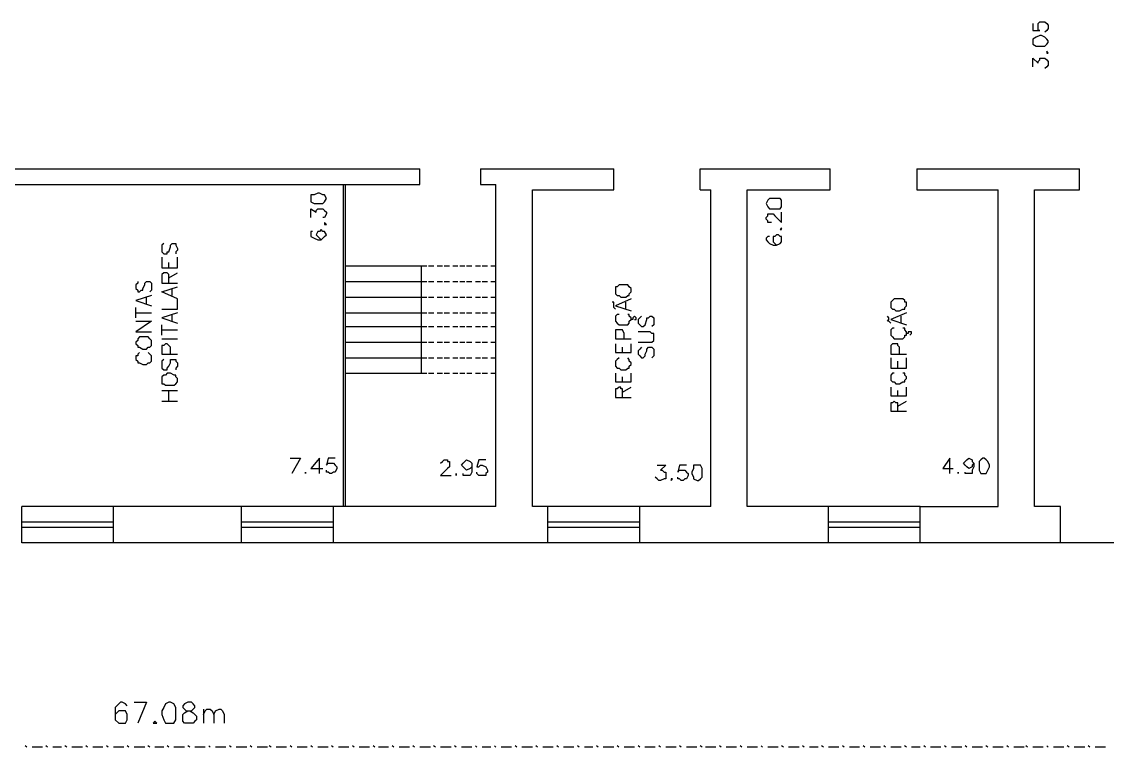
# Model space of a CAD drawing. Header units: millimetres. Extents: x -369 to -70, y -1414 to -1185.
# Drawn here: x -171.27 to -150.05, y -1359.93 to -1345.75 of the extents above; entities that cross this region are included whole.
import ezdxf

# ---------------------------------------------------------------- set-up
doc = ezdxf.new("R2010")
doc.units = ezdxf.units.MM
doc.header["$MEASUREMENT"] = 0
for name, color, linetype in [('10', 10, 'Continuous'), ('12', 12, 'Continuous'), ('50', 50, 'Continuous'), ('6', 6, 'Continuous'), ('8', 8, 'Continuous'), ('9', 9, 'Continuous')]:
    doc.layers.add(name, color=color, linetype=linetype)

msp = doc.modelspace()

# ---------------------------------------------------------------- linework, layer by layer
at = {"layer": '10'}
for points in [[(-176.244, -1348.627), (-163.487, -1348.627)], [(-163.487, -1348.931), (-163.487, -1348.627)], [(-162.304, -1348.627), (-159.699, -1348.627)], [(-162.304, -1348.627), (-162.304, -1348.931), (-162.304, -1348.931), (-162.001, -1348.931)], [(-161.289, -1349.035), (-159.699, -1349.035), (-159.699, -1348.627)], [(-158.008, -1348.627), (-155.471, -1348.627)], [(-158.008, -1349.035), (-158.008, -1348.627)], [(-157.093, -1349.035), (-155.471, -1349.035), (-155.471, -1348.627)], [(-153.776, -1348.627), (-150.595, -1348.627)], [(-153.776, -1348.627), (-153.776, -1349.035), (-153.776, -1349.035), (-152.186, -1349.035)], [(-150.595, -1349.035), (-150.595, -1348.627)], [(-176.244, -1348.931), (-163.487, -1348.931)], [(-162.001, -1355.225), (-162.001, -1348.931)], [(-161.289, -1355.225), (-161.289, -1349.035)], [(-158.008, -1349.035), (-157.804, -1349.035)], [(-157.804, -1355.225), (-157.804, -1349.035)], [(-157.093, -1355.225), (-157.093, -1349.035)], [(-152.186, -1355.225), (-152.186, -1349.035)], [(-151.474, -1355.225), (-151.474, -1349.035)], [(-151.474, -1349.035), (-150.595, -1349.035)], [(-171.268, -1355.936), (-171.268, -1355.225)], [(-166.972, -1355.225), (-169.478, -1355.225)], [(-169.478, -1355.936), (-169.478, -1355.225)], [(-166.972, -1355.936), (-166.972, -1355.225)], [(-162.001, -1355.225), (-165.178, -1355.225)], [(-165.178, -1355.936), (-165.178, -1355.225)], [(-160.986, -1355.936), (-160.986, -1355.225), (-161.289, -1355.225)], [(-157.804, -1355.225), (-159.191, -1355.225)], [(-159.191, -1355.936), (-159.191, -1355.225)], [(-155.503, -1355.936), (-155.503, -1355.225), (-157.093, -1355.225)], [(-150.967, -1355.936), (-153.708, -1355.936), (-153.708, -1355.225), (-153.708, -1355.225), (-152.186, -1355.225)], [(-150.967, -1355.225), (-151.474, -1355.225)], [(-150.967, -1355.936), (-150.967, -1355.225)], [(-166.972, -1355.936), (-169.478, -1355.936)], [(-160.986, -1355.936), (-165.178, -1355.936)], [(-155.503, -1355.936), (-159.191, -1355.936)]]:
    msp.add_lwpolyline(points, dxfattribs=at)
at = {"layer": '12'}
for points in [[(-164.978, -1355.225), (-164.978, -1348.931)], [(-164.942, -1355.225), (-164.942, -1348.931)], [(-171.168, -1359.929), (-171.204, -1359.897)], [(-170.865, -1359.929), (-171.068, -1359.929)], [(-170.765, -1359.929), (-170.797, -1359.897)], [(-170.493, -1359.929), (-170.661, -1359.929)], [(-170.389, -1359.929), (-170.425, -1359.897)], [(-170.085, -1359.929), (-170.289, -1359.929)], [(-169.985, -1359.929), (-170.017, -1359.897)], [(-169.682, -1359.929), (-169.881, -1359.929)], [(-169.578, -1359.929), (-169.614, -1359.897)], [(-169.274, -1359.929), (-169.478, -1359.929)], [(-169.174, -1359.929), (-169.206, -1359.897)], [(-168.866, -1359.929), (-169.07, -1359.929)], [(-168.766, -1359.929), (-168.802, -1359.897)], [(-168.495, -1359.929), (-168.667, -1359.929)], [(-168.395, -1359.929), (-168.427, -1359.897)], [(-168.091, -1359.929), (-168.295, -1359.929)], [(-167.987, -1359.929), (-168.023, -1359.897)], [(-167.683, -1359.929), (-167.887, -1359.929)], [(-167.584, -1359.929), (-167.616, -1359.897)], [(-167.28, -1359.929), (-167.48, -1359.929)], [(-167.176, -1359.929), (-167.212, -1359.897)], [(-166.872, -1359.929), (-167.076, -1359.929)], [(-166.772, -1359.929), (-166.804, -1359.897)], [(-166.465, -1359.929), (-166.668, -1359.929)], [(-166.397, -1359.929), (-166.433, -1359.897)], [(-166.093, -1359.929), (-166.297, -1359.929)], [(-165.993, -1359.929), (-166.025, -1359.897)], [(-165.689, -1359.929), (-165.889, -1359.929)], [(-165.585, -1359.929), (-165.621, -1359.897)], [(-165.282, -1359.929), (-165.485, -1359.929)], [(-165.182, -1359.929), (-165.214, -1359.897)], [(-164.874, -1359.929), (-165.078, -1359.929)], [(-164.774, -1359.929), (-164.806, -1359.897)], [(-164.47, -1359.929), (-164.674, -1359.929)], [(-164.366, -1359.929), (-164.402, -1359.897)], [(-164.099, -1359.929), (-164.299, -1359.929)], [(-163.995, -1359.929), (-164.031, -1359.897)], [(-163.691, -1359.929), (-163.895, -1359.929)], [(-163.591, -1359.929), (-163.623, -1359.897)], [(-163.283, -1359.929), (-163.487, -1359.929)], [(-163.184, -1359.929), (-163.22, -1359.897)], [(-162.88, -1359.929), (-163.084, -1359.929)], [(-162.776, -1359.929), (-162.812, -1359.897)], [(-162.472, -1359.929), (-162.676, -1359.929)], [(-162.372, -1359.929), (-162.404, -1359.897)], [(-162.101, -1359.929), (-162.268, -1359.929)], [(-162.001, -1359.929), (-162.033, -1359.897)], [(-161.697, -1359.929), (-161.897, -1359.929)], [(-161.593, -1359.929), (-161.629, -1359.897)], [(-161.289, -1359.929), (-161.493, -1359.929)], [(-161.189, -1359.929), (-161.221, -1359.897)], [(-160.882, -1359.929), (-161.085, -1359.929)], [(-160.782, -1359.929), (-160.814, -1359.897)], [(-160.478, -1359.929), (-160.682, -1359.929)], [(-160.374, -1359.929), (-160.41, -1359.897)], [(-160.106, -1359.929), (-160.274, -1359.929)], [(-160.002, -1359.929), (-160.038, -1359.897)], [(-159.699, -1359.929), (-159.903, -1359.929)], [(-159.599, -1359.929), (-159.631, -1359.897)], [(-159.291, -1359.929), (-159.495, -1359.929)], [(-159.191, -1359.929), (-159.223, -1359.897)], [(-158.887, -1359.929), (-159.091, -1359.929)], [(-158.784, -1359.929), (-158.82, -1359.897)], [(-158.48, -1359.929), (-158.684, -1359.929)], [(-158.38, -1359.929), (-158.412, -1359.897)], [(-158.076, -1359.929), (-158.276, -1359.929)], [(-157.972, -1359.929), (-158.008, -1359.897)], [(-157.701, -1359.929), (-157.904, -1359.929)], [(-157.601, -1359.929), (-157.633, -1359.897)], [(-157.297, -1359.929), (-157.501, -1359.929)], [(-157.193, -1359.929), (-157.229, -1359.897)], [(-156.889, -1359.929), (-157.093, -1359.929)], [(-156.789, -1359.929), (-156.821, -1359.897)], [(-156.486, -1359.929), (-156.685, -1359.929)], [(-156.382, -1359.929), (-156.418, -1359.897)], [(-156.078, -1359.929), (-156.282, -1359.929)], [(-155.978, -1359.929), (-156.01, -1359.897)], [(-155.706, -1359.929), (-155.874, -1359.929)], [(-155.602, -1359.929), (-155.638, -1359.897)], [(-155.299, -1359.929), (-155.503, -1359.929)], [(-155.199, -1359.929), (-155.231, -1359.897)], [(-154.895, -1359.929), (-155.095, -1359.929)], [(-154.791, -1359.929), (-154.827, -1359.897)], [(-154.487, -1359.929), (-154.691, -1359.929)], [(-154.388, -1359.929), (-154.42, -1359.897)], [(-154.08, -1359.929), (-154.284, -1359.929)], [(-153.98, -1359.929), (-154.016, -1359.897)], [(-153.708, -1359.929), (-153.88, -1359.929)], [(-153.608, -1359.929), (-153.64, -1359.897)], [(-153.305, -1359.929), (-153.508, -1359.929)], [(-153.201, -1359.929), (-153.237, -1359.897)], [(-152.897, -1359.929), (-153.101, -1359.929)], [(-152.797, -1359.929), (-152.829, -1359.897)], [(-152.493, -1359.929), (-152.693, -1359.929)], [(-152.389, -1359.929), (-152.425, -1359.897)], [(-152.086, -1359.929), (-152.289, -1359.929)], [(-151.986, -1359.929), (-152.018, -1359.897)], [(-151.678, -1359.929), (-151.882, -1359.929)], [(-151.61, -1359.929), (-151.646, -1359.897)], [(-151.306, -1359.929), (-151.51, -1359.929)], [(-151.206, -1359.929), (-151.238, -1359.897)], [(-150.903, -1359.929), (-151.103, -1359.929)], [(-150.799, -1359.929), (-150.835, -1359.897)], [(-150.495, -1359.929), (-150.699, -1359.929)], [(-150.395, -1359.929), (-150.427, -1359.897)], [(-150.087, -1359.929), (-150.291, -1359.929)]]:
    msp.add_lwpolyline(points, dxfattribs=at)
at = {"layer": '50'}
for points in [[(-151.51, -1345.785), (-151.51, -1345.921), (-151.374, -1345.921), (-151.406, -1345.921), (-151.406, -1345.885), (-151.406, -1345.817), (-151.406, -1345.785), (-151.374, -1345.75), (-151.342, -1345.75), (-151.306, -1345.75), (-151.274, -1345.75), (-151.238, -1345.785), (-151.206, -1345.817), (-151.206, -1345.885), (-151.238, -1345.921), (-151.274, -1345.953)], [(-151.51, -1346.157), (-151.51, -1346.189), (-151.442, -1346.225), (-151.374, -1346.225), (-151.342, -1346.225), (-151.274, -1346.225), (-151.238, -1346.189), (-151.206, -1346.157), (-151.206, -1346.121), (-151.238, -1346.089), (-151.274, -1346.053), (-151.342, -1346.021), (-151.374, -1346.021), (-151.442, -1346.053), (-151.51, -1346.089), (-151.51, -1346.121), (-151.51, -1346.157)], [(-151.238, -1346.361), (-151.238, -1346.361), (-151.206, -1346.361), (-151.238, -1346.325), (-151.238, -1346.361)], [(-151.51, -1346.629), (-151.51, -1346.461), (-151.406, -1346.561), (-151.406, -1346.529), (-151.374, -1346.497), (-151.374, -1346.461), (-151.342, -1346.461), (-151.306, -1346.461), (-151.274, -1346.461), (-151.238, -1346.497), (-151.206, -1346.529), (-151.206, -1346.597), (-151.238, -1346.629), (-151.274, -1346.665)], [(-165.621, -1349.202), (-165.621, -1349.27), (-165.553, -1349.302), (-165.485, -1349.302), (-165.449, -1349.302), (-165.382, -1349.302), (-165.35, -1349.27), (-165.314, -1349.202), (-165.35, -1349.134), (-165.382, -1349.134), (-165.449, -1349.102), (-165.485, -1349.102), (-165.553, -1349.134), (-165.621, -1349.134), (-165.621, -1349.202)], [(-156.721, -1349.302), (-156.685, -1349.37), (-156.653, -1349.406), (-156.586, -1349.406), (-156.55, -1349.406), (-156.45, -1349.406), (-156.418, -1349.37), (-156.418, -1349.302), (-156.418, -1349.234), (-156.45, -1349.202), (-156.55, -1349.202), (-156.586, -1349.202), (-156.653, -1349.202), (-156.685, -1349.234), (-156.721, -1349.302)], [(-165.621, -1349.574), (-165.621, -1349.406), (-165.517, -1349.474), (-165.517, -1349.438), (-165.485, -1349.406), (-165.449, -1349.406), (-165.418, -1349.406), (-165.382, -1349.406), (-165.35, -1349.438), (-165.314, -1349.474), (-165.314, -1349.506), (-165.35, -1349.574), (-165.382, -1349.574)], [(-156.618, -1349.674), (-156.653, -1349.674), (-156.685, -1349.674), (-156.685, -1349.642), (-156.721, -1349.61), (-156.721, -1349.574), (-156.685, -1349.542), (-156.685, -1349.506), (-156.653, -1349.506), (-156.618, -1349.506), (-156.586, -1349.506), (-156.55, -1349.542), (-156.418, -1349.674), (-156.418, -1349.474)], [(-165.35, -1349.71), (-165.35, -1349.71), (-165.314, -1349.71), (-165.35, -1349.674), (-165.35, -1349.71)], [(-156.45, -1349.81), (-156.418, -1349.81), (-156.418, -1349.778), (-156.45, -1349.81)], [(-165.585, -1349.846), (-165.621, -1349.846), (-165.621, -1349.878), (-165.621, -1349.914), (-165.621, -1349.946), (-165.553, -1349.982), (-165.485, -1350.014), (-165.418, -1350.014), (-165.382, -1349.982), (-165.35, -1349.946), (-165.314, -1349.914), (-165.35, -1349.846), (-165.382, -1349.846), (-165.418, -1349.81), (-165.449, -1349.846), (-165.485, -1349.846), (-165.517, -1349.914), (-165.485, -1349.946), (-165.449, -1349.982), (-165.418, -1350.014)], [(-156.653, -1349.946), (-156.685, -1349.946), (-156.721, -1349.982), (-156.721, -1350.014), (-156.685, -1350.05), (-156.653, -1350.082), (-156.586, -1350.118), (-156.518, -1350.118), (-156.45, -1350.082), (-156.418, -1350.05), (-156.418, -1350.014), (-156.418, -1349.946), (-156.45, -1349.946), (-156.482, -1349.914), (-156.518, -1349.914), (-156.55, -1349.946), (-156.586, -1349.946), (-156.586, -1350.014), (-156.586, -1350.05), (-156.55, -1350.082), (-156.518, -1350.118)], [(-168.495, -1350.082), (-168.531, -1350.118), (-168.531, -1350.181), (-168.531, -1350.217), (-168.531, -1350.249), (-168.495, -1350.285), (-168.463, -1350.285), (-168.427, -1350.285), (-168.427, -1350.249), (-168.395, -1350.249), (-168.359, -1350.15), (-168.359, -1350.118), (-168.327, -1350.082), (-168.259, -1350.082), (-168.259, -1350.118), (-168.223, -1350.181), (-168.223, -1350.217), (-168.259, -1350.249), (-168.259, -1350.285)], [(-168.531, -1350.353), (-168.531, -1350.557), (-168.531, -1350.557), (-168.223, -1350.557)], [(-168.223, -1350.557), (-168.223, -1350.353)], [(-168.395, -1350.557), (-168.395, -1350.453)], [(-169.002, -1350.825), (-169.002, -1350.861), (-169.038, -1350.893), (-169.038, -1350.961), (-169.002, -1350.997), (-169.002, -1351.029), (-168.97, -1351.029), (-168.934, -1350.997), (-168.902, -1350.997), (-168.902, -1350.961), (-168.866, -1350.893), (-168.866, -1350.861), (-168.834, -1350.825), (-168.798, -1350.825), (-168.766, -1350.825), (-168.731, -1350.861), (-168.731, -1350.893), (-168.731, -1350.961), (-168.731, -1350.997), (-168.766, -1351.029)], [(-168.395, -1350.861), (-168.395, -1350.725), (-168.395, -1350.689), (-168.427, -1350.657), (-168.463, -1350.657), (-168.495, -1350.657), (-168.531, -1350.689), (-168.531, -1350.725), (-168.531, -1350.861), (-168.531, -1350.861), (-168.223, -1350.861)], [(-168.395, -1350.757), (-168.223, -1350.657)], [(-168.531, -1351.368), (-168.223, -1351.368), (-168.223, -1351.165), (-168.223, -1351.165), (-168.531, -1351.029), (-168.531, -1351.029), (-168.223, -1350.929)], [(-168.327, -1351.097), (-168.327, -1350.961)], [(-159.663, -1351.029), (-159.663, -1351.065), (-159.631, -1351.097), (-159.595, -1351.097), (-159.563, -1351.133), (-159.463, -1351.133), (-159.427, -1351.097), (-159.395, -1351.097), (-159.395, -1351.065), (-159.359, -1351.029), (-159.359, -1350.961), (-159.395, -1350.929), (-159.427, -1350.893), (-159.463, -1350.893), (-159.563, -1350.893), (-159.595, -1350.893), (-159.631, -1350.929), (-159.663, -1350.929), (-159.663, -1350.961), (-159.663, -1351.029)], [(-168.731, -1351.097), (-169.038, -1351.197), (-169.038, -1351.197), (-168.731, -1351.3)], [(-168.834, -1351.264), (-168.834, -1351.133)], [(-159.663, -1351.368), (-159.699, -1351.332), (-159.699, -1351.332), (-159.699, -1351.3), (-159.699, -1351.3), (-159.699, -1351.3), (-159.699, -1351.264), (-159.699, -1351.233), (-159.731, -1351.233)], [(-159.359, -1351.165), (-159.663, -1351.3), (-159.663, -1351.3), (-159.359, -1351.4)], [(-159.463, -1351.368), (-159.463, -1351.233)], [(-154.284, -1351.3), (-154.284, -1351.332), (-154.252, -1351.368), (-154.216, -1351.368), (-154.184, -1351.4), (-154.116, -1351.4), (-154.048, -1351.368), (-154.012, -1351.368), (-154.012, -1351.332), (-153.98, -1351.3), (-153.98, -1351.233), (-154.012, -1351.233), (-154.012, -1351.197), (-154.048, -1351.165), (-154.116, -1351.165), (-154.184, -1351.165), (-154.216, -1351.165), (-154.252, -1351.197), (-154.284, -1351.233), (-154.284, -1351.3)], [(-169.038, -1351.536), (-169.038, -1351.332)], [(-169.038, -1351.436), (-168.731, -1351.436)], [(-168.223, -1351.436), (-168.531, -1351.536), (-168.531, -1351.536), (-168.223, -1351.64)], [(-168.327, -1351.604), (-168.327, -1351.468)], [(-159.595, -1351.468), (-159.631, -1351.468), (-159.663, -1351.504), (-159.663, -1351.536), (-159.663, -1351.572), (-159.663, -1351.604), (-159.631, -1351.64), (-159.595, -1351.672), (-159.563, -1351.672), (-159.463, -1351.672), (-159.427, -1351.672), (-159.395, -1351.64), (-159.395, -1351.604), (-159.359, -1351.572), (-159.359, -1351.536), (-159.395, -1351.504), (-159.395, -1351.468), (-159.427, -1351.468)], [(-159.291, -1351.572), (-159.259, -1351.572), (-159.259, -1351.536), (-159.291, -1351.504), (-159.327, -1351.536), (-159.327, -1351.572), (-159.359, -1351.572)], [(-159.155, -1351.504), (-159.191, -1351.536), (-159.223, -1351.572), (-159.223, -1351.64), (-159.191, -1351.672), (-159.155, -1351.704), (-159.123, -1351.704), (-159.087, -1351.672), (-159.055, -1351.572), (-159.055, -1351.536), (-159.023, -1351.536), (-158.987, -1351.504), (-158.955, -1351.504), (-158.919, -1351.536), (-158.919, -1351.572), (-158.919, -1351.64), (-158.919, -1351.672), (-158.955, -1351.704)], [(-154.284, -1351.64), (-154.32, -1351.604), (-154.32, -1351.604), (-154.352, -1351.604), (-154.32, -1351.572), (-154.32, -1351.572), (-154.32, -1351.572), (-154.32, -1351.536), (-154.352, -1351.504)], [(-153.98, -1351.436), (-154.284, -1351.572), (-154.284, -1351.572), (-153.98, -1351.672)], [(-154.08, -1351.64), (-154.08, -1351.504)], [(-169.038, -1351.604), (-168.731, -1351.604), (-168.731, -1351.604), (-169.038, -1351.808), (-169.038, -1351.808), (-168.731, -1351.808)], [(-168.531, -1351.876), (-168.531, -1351.672)], [(-169.038, -1352.044), (-169.002, -1352.08), (-169.002, -1352.112), (-168.97, -1352.112), (-168.902, -1352.148), (-168.834, -1352.148), (-168.798, -1352.112), (-168.766, -1352.112), (-168.731, -1352.08), (-168.731, -1352.044), (-168.731, -1352.012), (-168.731, -1351.976), (-168.766, -1351.944), (-168.798, -1351.908), (-168.834, -1351.908), (-168.902, -1351.908), (-168.97, -1351.908), (-169.002, -1351.944), (-169.002, -1351.976), (-169.038, -1352.012), (-169.038, -1352.044)], [(-168.531, -1351.772), (-168.223, -1351.772)], [(-159.495, -1351.944), (-159.495, -1351.84), (-159.527, -1351.772), (-159.563, -1351.772), (-159.595, -1351.772), (-159.631, -1351.772), (-159.663, -1351.772), (-159.663, -1351.84), (-159.663, -1351.944), (-159.663, -1351.944), (-159.359, -1351.944)], [(-159.223, -1352.012), (-158.987, -1352.012), (-158.955, -1352.012), (-158.919, -1351.976), (-158.919, -1351.944), (-158.919, -1351.908), (-158.919, -1351.84), (-158.955, -1351.84), (-158.987, -1351.808), (-159.223, -1351.808)], [(-154.216, -1351.74), (-154.252, -1351.74), (-154.284, -1351.772), (-154.284, -1351.808), (-154.284, -1351.876), (-154.252, -1351.908), (-154.216, -1351.944), (-154.184, -1351.944), (-154.116, -1351.944), (-154.048, -1351.944), (-154.012, -1351.908), (-154.012, -1351.876), (-153.98, -1351.876), (-153.98, -1351.808), (-154.012, -1351.772), (-154.012, -1351.74), (-154.048, -1351.74)], [(-153.912, -1351.876), (-153.88, -1351.84), (-153.88, -1351.808), (-153.912, -1351.808), (-153.948, -1351.808), (-153.948, -1351.84), (-153.98, -1351.84)], [(-168.531, -1351.944), (-168.223, -1351.944)], [(-168.359, -1352.248), (-168.359, -1352.112), (-168.395, -1352.08), (-168.427, -1352.044), (-168.463, -1352.044), (-168.495, -1352.08), (-168.531, -1352.08), (-168.531, -1352.112), (-168.531, -1352.248), (-168.531, -1352.248), (-168.223, -1352.248)], [(-159.663, -1352.044), (-159.663, -1352.212), (-159.663, -1352.212), (-159.359, -1352.212)], [(-159.527, -1352.212), (-159.527, -1352.112)], [(-159.359, -1352.212), (-159.359, -1352.044)], [(-159.155, -1352.112), (-159.191, -1352.148), (-159.223, -1352.18), (-159.223, -1352.248), (-159.191, -1352.28), (-159.155, -1352.316), (-159.123, -1352.316), (-159.087, -1352.28), (-159.087, -1352.248), (-159.055, -1352.18), (-159.055, -1352.148), (-159.023, -1352.112), (-158.987, -1352.112), (-158.955, -1352.112), (-158.919, -1352.148), (-158.919, -1352.18), (-158.919, -1352.248), (-158.919, -1352.28), (-158.955, -1352.316)], [(-154.116, -1352.248), (-154.116, -1352.112), (-154.148, -1352.08), (-154.148, -1352.044), (-154.184, -1352.044), (-154.216, -1352.044), (-154.252, -1352.044), (-154.284, -1352.08), (-154.284, -1352.112), (-154.284, -1352.248), (-154.284, -1352.248), (-153.98, -1352.248)], [(-168.97, -1352.212), (-169.002, -1352.248), (-169.002, -1352.28), (-169.038, -1352.28), (-169.038, -1352.348), (-169.002, -1352.383), (-169.002, -1352.415), (-168.97, -1352.415), (-168.902, -1352.451), (-168.834, -1352.451), (-168.798, -1352.415), (-168.766, -1352.415), (-168.731, -1352.383), (-168.731, -1352.348), (-168.731, -1352.28), (-168.766, -1352.248), (-168.798, -1352.212)], [(-168.495, -1352.348), (-168.531, -1352.383), (-168.531, -1352.415), (-168.531, -1352.483), (-168.531, -1352.519), (-168.495, -1352.551), (-168.463, -1352.551), (-168.427, -1352.551), (-168.427, -1352.519), (-168.395, -1352.483), (-168.359, -1352.415), (-168.359, -1352.383), (-168.359, -1352.348), (-168.327, -1352.348), (-168.259, -1352.348), (-168.259, -1352.383), (-168.223, -1352.415), (-168.223, -1352.483), (-168.259, -1352.519), (-168.259, -1352.551)], [(-159.595, -1352.316), (-159.631, -1352.348), (-159.663, -1352.383), (-159.663, -1352.415), (-159.663, -1352.451), (-159.663, -1352.483), (-159.631, -1352.519), (-159.595, -1352.519), (-159.563, -1352.551), (-159.463, -1352.551), (-159.427, -1352.519), (-159.395, -1352.519), (-159.395, -1352.483), (-159.359, -1352.451), (-159.359, -1352.415), (-159.395, -1352.383), (-159.395, -1352.348), (-159.427, -1352.316)], [(-154.284, -1352.316), (-154.284, -1352.519), (-154.284, -1352.519), (-153.98, -1352.519)], [(-153.98, -1352.519), (-153.98, -1352.316)], [(-154.148, -1352.519), (-154.148, -1352.383)], [(-168.531, -1352.787), (-168.531, -1352.823), (-168.495, -1352.823), (-168.463, -1352.855), (-168.427, -1352.855), (-168.359, -1352.855), (-168.291, -1352.855), (-168.259, -1352.823), (-168.223, -1352.787), (-168.223, -1352.723), (-168.259, -1352.687), (-168.259, -1352.655), (-168.291, -1352.655), (-168.359, -1352.619), (-168.427, -1352.619), (-168.463, -1352.655), (-168.495, -1352.655), (-168.531, -1352.687), (-168.531, -1352.723), (-168.531, -1352.787)], [(-159.663, -1352.619), (-159.663, -1352.787), (-159.663, -1352.787), (-159.359, -1352.787)], [(-159.527, -1352.787), (-159.527, -1352.687)], [(-159.359, -1352.787), (-159.359, -1352.619)], [(-154.216, -1352.619), (-154.252, -1352.619), (-154.284, -1352.655), (-154.284, -1352.687), (-154.284, -1352.719), (-154.284, -1352.755), (-154.252, -1352.787), (-154.216, -1352.787), (-154.184, -1352.823), (-154.116, -1352.823), (-154.048, -1352.787), (-154.012, -1352.787), (-154.012, -1352.755), (-153.98, -1352.719), (-153.98, -1352.687), (-154.012, -1352.655), (-154.012, -1352.619), (-154.048, -1352.619)], [(-168.531, -1352.959), (-168.223, -1352.959)], [(-168.395, -1353.163), (-168.395, -1352.959)], [(-159.527, -1353.095), (-159.527, -1352.959), (-159.527, -1352.923), (-159.563, -1352.923), (-159.563, -1352.891), (-159.595, -1352.891), (-159.631, -1352.923), (-159.663, -1352.923), (-159.663, -1352.959), (-159.663, -1353.095), (-159.663, -1353.095), (-159.359, -1353.095)], [(-159.527, -1352.991), (-159.359, -1352.891)], [(-154.284, -1352.891), (-154.284, -1353.059), (-154.284, -1353.059), (-153.98, -1353.059)], [(-154.148, -1353.059), (-154.148, -1352.959)], [(-153.98, -1353.059), (-153.98, -1352.891)], [(-168.531, -1353.163), (-168.223, -1353.163)], [(-154.148, -1353.363), (-154.148, -1353.263), (-154.148, -1353.195), (-154.184, -1353.195), (-154.216, -1353.163), (-154.252, -1353.195), (-154.284, -1353.195), (-154.284, -1353.263), (-154.284, -1353.363), (-154.284, -1353.363), (-153.98, -1353.363)], [(-154.148, -1353.263), (-153.98, -1353.163)], [(-166.025, -1354.278), (-165.821, -1354.278), (-165.821, -1354.278), (-165.993, -1354.581)], [(-165.449, -1354.581), (-165.449, -1354.278), (-165.449, -1354.278), (-165.621, -1354.482), (-165.382, -1354.482)], [(-165.146, -1354.278), (-165.282, -1354.278), (-165.314, -1354.414), (-165.282, -1354.378), (-165.246, -1354.378), (-165.214, -1354.378), (-165.178, -1354.378), (-165.146, -1354.414), (-165.114, -1354.446), (-165.114, -1354.482), (-165.146, -1354.55), (-165.178, -1354.55), (-165.214, -1354.581), (-165.246, -1354.581), (-165.282, -1354.55), (-165.314, -1354.55), (-165.314, -1354.514)], [(-163.084, -1354.378), (-163.084, -1354.378), (-163.048, -1354.346), (-163.016, -1354.31), (-162.948, -1354.31), (-162.948, -1354.346), (-162.912, -1354.346), (-162.912, -1354.378), (-162.912, -1354.414), (-162.912, -1354.446), (-162.948, -1354.482), (-163.084, -1354.617), (-162.88, -1354.617)], [(-162.472, -1354.414), (-162.472, -1354.446), (-162.508, -1354.482), (-162.576, -1354.514), (-162.608, -1354.482), (-162.64, -1354.446), (-162.676, -1354.414), (-162.64, -1354.378), (-162.608, -1354.346), (-162.576, -1354.31), (-162.508, -1354.346), (-162.472, -1354.378), (-162.472, -1354.414), (-162.472, -1354.482), (-162.472, -1354.55), (-162.508, -1354.617), (-162.576, -1354.617), (-162.64, -1354.617), (-162.64, -1354.581)], [(-162.2, -1354.31), (-162.336, -1354.31), (-162.372, -1354.446), (-162.336, -1354.446), (-162.304, -1354.414), (-162.268, -1354.414), (-162.2, -1354.446), (-162.168, -1354.514), (-162.168, -1354.55), (-162.2, -1354.581), (-162.2, -1354.617), (-162.268, -1354.617), (-162.304, -1354.617), (-162.336, -1354.617), (-162.372, -1354.581), (-162.372, -1354.55)], [(-158.851, -1354.414), (-158.684, -1354.414), (-158.784, -1354.514), (-158.752, -1354.514), (-158.716, -1354.55), (-158.684, -1354.55), (-158.684, -1354.581), (-158.684, -1354.617), (-158.684, -1354.685), (-158.716, -1354.685), (-158.784, -1354.717), (-158.82, -1354.717), (-158.851, -1354.685), (-158.887, -1354.649)], [(-158.276, -1354.414), (-158.412, -1354.414), (-158.448, -1354.55), (-158.412, -1354.514), (-158.38, -1354.514), (-158.344, -1354.514), (-158.312, -1354.514), (-158.276, -1354.55), (-158.244, -1354.581), (-158.244, -1354.617), (-158.276, -1354.685), (-158.312, -1354.685), (-158.344, -1354.717), (-158.38, -1354.717), (-158.412, -1354.685), (-158.448, -1354.685), (-158.448, -1354.649)], [(-158.072, -1354.414), (-158.14, -1354.414), (-158.14, -1354.482), (-158.176, -1354.55), (-158.176, -1354.581), (-158.14, -1354.649), (-158.14, -1354.685), (-158.072, -1354.717), (-158.04, -1354.717), (-158.004, -1354.685), (-157.972, -1354.649), (-157.972, -1354.581), (-157.972, -1354.55), (-157.972, -1354.482), (-158.004, -1354.414), (-158.04, -1354.414), (-158.072, -1354.414)], [(-153.133, -1354.581), (-153.133, -1354.278), (-153.133, -1354.278), (-153.269, -1354.482), (-153.065, -1354.482)], [(-152.661, -1354.378), (-152.693, -1354.414), (-152.693, -1354.446), (-152.761, -1354.482), (-152.797, -1354.446), (-152.829, -1354.414), (-152.861, -1354.378), (-152.829, -1354.346), (-152.797, -1354.31), (-152.761, -1354.278), (-152.693, -1354.31), (-152.693, -1354.346), (-152.661, -1354.378), (-152.661, -1354.446), (-152.693, -1354.514), (-152.693, -1354.581), (-152.761, -1354.581), (-152.829, -1354.581), (-152.829, -1354.55)], [(-152.489, -1354.278), (-152.525, -1354.31), (-152.557, -1354.346), (-152.557, -1354.414), (-152.557, -1354.446), (-152.557, -1354.514), (-152.525, -1354.581), (-152.489, -1354.581), (-152.457, -1354.581), (-152.421, -1354.581), (-152.389, -1354.514), (-152.357, -1354.446), (-152.357, -1354.414), (-152.389, -1354.346), (-152.421, -1354.31), (-152.457, -1354.278), (-152.489, -1354.278)], [(-165.721, -1354.55), (-165.721, -1354.55), (-165.721, -1354.581), (-165.721, -1354.55)], [(-162.776, -1354.581), (-162.776, -1354.617), (-162.776, -1354.581)], [(-158.58, -1354.685), (-158.58, -1354.685), (-158.58, -1354.717), (-158.548, -1354.685), (-158.58, -1354.685)], [(-152.965, -1354.55), (-152.965, -1354.581), (-152.965, -1354.55)], [(-169.206, -1359.117), (-169.242, -1359.081), (-169.31, -1359.049), (-169.342, -1359.049), (-169.374, -1359.081), (-169.442, -1359.149), (-169.442, -1359.217), (-169.442, -1359.321), (-169.442, -1359.389), (-169.374, -1359.457), (-169.342, -1359.457), (-169.31, -1359.457), (-169.242, -1359.457), (-169.206, -1359.389), (-169.206, -1359.353), (-169.206, -1359.321), (-169.206, -1359.285), (-169.242, -1359.217), (-169.31, -1359.217), (-169.342, -1359.217), (-169.374, -1359.217), (-169.442, -1359.285), (-169.442, -1359.321)], [(-169.07, -1359.049), (-168.834, -1359.049), (-168.834, -1359.049), (-169.002, -1359.457)], [(-168.395, -1359.049), (-168.463, -1359.081), (-168.495, -1359.149), (-168.531, -1359.217), (-168.531, -1359.285), (-168.495, -1359.389), (-168.463, -1359.457), (-168.395, -1359.457), (-168.359, -1359.457), (-168.295, -1359.457), (-168.259, -1359.389), (-168.259, -1359.285), (-168.259, -1359.217), (-168.259, -1359.149), (-168.295, -1359.081), (-168.359, -1359.049), (-168.395, -1359.049)], [(-168.023, -1359.049), (-168.091, -1359.081), (-168.123, -1359.117), (-168.123, -1359.149), (-168.091, -1359.185), (-168.055, -1359.217), (-167.987, -1359.217), (-167.919, -1359.253), (-167.887, -1359.285), (-167.851, -1359.321), (-167.851, -1359.389), (-167.887, -1359.421), (-167.919, -1359.457), (-167.955, -1359.457), (-168.023, -1359.457), (-168.091, -1359.457), (-168.123, -1359.421), (-168.123, -1359.389), (-168.123, -1359.321), (-168.123, -1359.285), (-168.091, -1359.253), (-168.023, -1359.217), (-167.955, -1359.217), (-167.919, -1359.185), (-167.887, -1359.149), (-167.887, -1359.117), (-167.919, -1359.081), (-167.955, -1359.049), (-168.023, -1359.049)], [(-167.719, -1359.185), (-167.719, -1359.457)], [(-167.719, -1359.285), (-167.683, -1359.217), (-167.651, -1359.185), (-167.584, -1359.185), (-167.548, -1359.217), (-167.516, -1359.285), (-167.516, -1359.457)], [(-167.516, -1359.285), (-167.48, -1359.217), (-167.412, -1359.185), (-167.38, -1359.185), (-167.344, -1359.217), (-167.312, -1359.285), (-167.312, -1359.457)], [(-168.667, -1359.421), (-168.699, -1359.457), (-168.667, -1359.457), (-168.631, -1359.457), (-168.667, -1359.421)]]:
    msp.add_lwpolyline(points, dxfattribs=at)
at = {"layer": '6'}
for points in [[(-164.942, -1350.521), (-163.455, -1350.521)], [(-163.455, -1352.619), (-163.455, -1350.521)], [(-164.942, -1350.825), (-163.455, -1350.825)], [(-164.942, -1351.133), (-163.455, -1351.133)], [(-164.942, -1351.436), (-163.455, -1351.436)], [(-164.942, -1351.704), (-163.455, -1351.704)], [(-164.942, -1352.012), (-163.455, -1352.012)], [(-164.942, -1352.316), (-163.455, -1352.316)], [(-164.942, -1352.619), (-163.455, -1352.619)], [(-149.176, -1355.936), (-150.967, -1355.936)]]:
    msp.add_lwpolyline(points, dxfattribs=at)
at = {"layer": '8'}
for points in [[(-169.478, -1355.225), (-171.268, -1355.225)], [(-165.178, -1355.225), (-166.972, -1355.225)], [(-159.191, -1355.225), (-160.986, -1355.225)], [(-153.708, -1355.225), (-155.503, -1355.225)], [(-169.478, -1355.529), (-171.268, -1355.529)], [(-165.178, -1355.529), (-166.972, -1355.529)], [(-159.191, -1355.529), (-160.986, -1355.529)], [(-153.708, -1355.529), (-155.503, -1355.529)], [(-169.478, -1355.633), (-171.268, -1355.633)], [(-165.178, -1355.633), (-166.972, -1355.633)], [(-159.191, -1355.633), (-160.986, -1355.633)], [(-153.708, -1355.633), (-155.503, -1355.633)], [(-169.478, -1355.936), (-171.268, -1355.936)], [(-165.178, -1355.936), (-166.972, -1355.936)], [(-159.191, -1355.936), (-160.986, -1355.936)], [(-153.708, -1355.936), (-155.503, -1355.936)]]:
    msp.add_lwpolyline(points, dxfattribs=at)
at = {"layer": '9'}
for points in [[(-163.455, -1350.521), (-163.351, -1350.521)], [(-163.319, -1350.521), (-163.216, -1350.521)], [(-163.152, -1350.521), (-163.048, -1350.521)], [(-163.016, -1350.521), (-162.912, -1350.521)], [(-162.844, -1350.521), (-162.744, -1350.521)], [(-162.708, -1350.521), (-162.608, -1350.521)], [(-162.576, -1350.521), (-162.472, -1350.521)], [(-162.404, -1350.521), (-162.304, -1350.521)], [(-162.268, -1350.521), (-162.168, -1350.521)], [(-162.101, -1350.521), (-162.001, -1350.521)], [(-163.455, -1350.825), (-163.351, -1350.825)], [(-163.319, -1350.825), (-163.216, -1350.825)], [(-163.148, -1350.825), (-163.048, -1350.825)], [(-163.016, -1350.825), (-162.912, -1350.825)], [(-162.844, -1350.825), (-162.744, -1350.825)], [(-162.708, -1350.825), (-162.608, -1350.825)], [(-162.576, -1350.825), (-162.472, -1350.825)], [(-162.404, -1350.825), (-162.304, -1350.825)], [(-162.268, -1350.825), (-162.168, -1350.825)], [(-162.101, -1350.825), (-162.001, -1350.825)], [(-163.455, -1351.133), (-163.351, -1351.133)], [(-163.319, -1351.133), (-163.216, -1351.133)], [(-163.148, -1351.133), (-163.048, -1351.133)], [(-163.016, -1351.133), (-162.912, -1351.133)], [(-162.844, -1351.133), (-162.744, -1351.133)], [(-162.708, -1351.133), (-162.608, -1351.133)], [(-162.576, -1351.133), (-162.472, -1351.133)], [(-162.404, -1351.133), (-162.304, -1351.133)], [(-162.268, -1351.133), (-162.168, -1351.133)], [(-162.101, -1351.133), (-162.001, -1351.133)], [(-163.455, -1351.436), (-163.351, -1351.436)], [(-163.319, -1351.436), (-163.216, -1351.436)], [(-163.148, -1351.436), (-163.048, -1351.436)], [(-163.016, -1351.436), (-162.912, -1351.436)], [(-162.844, -1351.436), (-162.744, -1351.436)], [(-162.708, -1351.436), (-162.608, -1351.436)], [(-162.576, -1351.436), (-162.472, -1351.436)], [(-162.404, -1351.436), (-162.304, -1351.436)], [(-162.268, -1351.436), (-162.168, -1351.436)], [(-162.101, -1351.436), (-162.001, -1351.436)], [(-163.455, -1351.704), (-163.351, -1351.704)], [(-163.319, -1351.704), (-163.216, -1351.704)], [(-163.148, -1351.704), (-163.048, -1351.704)], [(-163.016, -1351.704), (-162.912, -1351.704)], [(-162.844, -1351.704), (-162.744, -1351.704)], [(-162.708, -1351.704), (-162.608, -1351.704)], [(-162.576, -1351.704), (-162.472, -1351.704)], [(-162.404, -1351.704), (-162.304, -1351.704)], [(-162.268, -1351.704), (-162.168, -1351.704)], [(-162.101, -1351.704), (-162.001, -1351.704)], [(-163.455, -1352.012), (-163.351, -1352.012)], [(-163.319, -1352.012), (-163.216, -1352.012)], [(-163.148, -1352.012), (-163.048, -1352.012)], [(-163.016, -1352.012), (-162.912, -1352.012)], [(-162.844, -1352.012), (-162.744, -1352.012)], [(-162.708, -1352.012), (-162.608, -1352.012)], [(-162.576, -1352.012), (-162.472, -1352.012)], [(-162.404, -1352.012), (-162.304, -1352.012)], [(-162.268, -1352.012), (-162.168, -1352.012)], [(-162.101, -1352.012), (-162.001, -1352.012)], [(-163.455, -1352.316), (-163.351, -1352.316)], [(-163.319, -1352.316), (-163.216, -1352.316)], [(-163.148, -1352.316), (-163.048, -1352.316)], [(-163.016, -1352.316), (-162.912, -1352.316)], [(-162.844, -1352.316), (-162.744, -1352.316)], [(-162.708, -1352.316), (-162.608, -1352.316)], [(-162.576, -1352.316), (-162.472, -1352.316)], [(-162.404, -1352.316), (-162.304, -1352.316)], [(-162.268, -1352.316), (-162.168, -1352.316)], [(-162.101, -1352.316), (-162.001, -1352.316)], [(-163.455, -1352.619), (-163.351, -1352.619)], [(-163.319, -1352.619), (-163.216, -1352.619)], [(-163.148, -1352.619), (-163.048, -1352.619)], [(-163.016, -1352.619), (-162.912, -1352.619)], [(-162.844, -1352.619), (-162.744, -1352.619)], [(-162.708, -1352.619), (-162.608, -1352.619)], [(-162.572, -1352.619), (-162.472, -1352.619)], [(-162.404, -1352.619), (-162.304, -1352.619)], [(-162.268, -1352.619), (-162.168, -1352.619)], [(-162.101, -1352.619), (-162.001, -1352.619)]]:
    msp.add_lwpolyline(points, dxfattribs=at)

doc.saveas('drawing.dxf')
